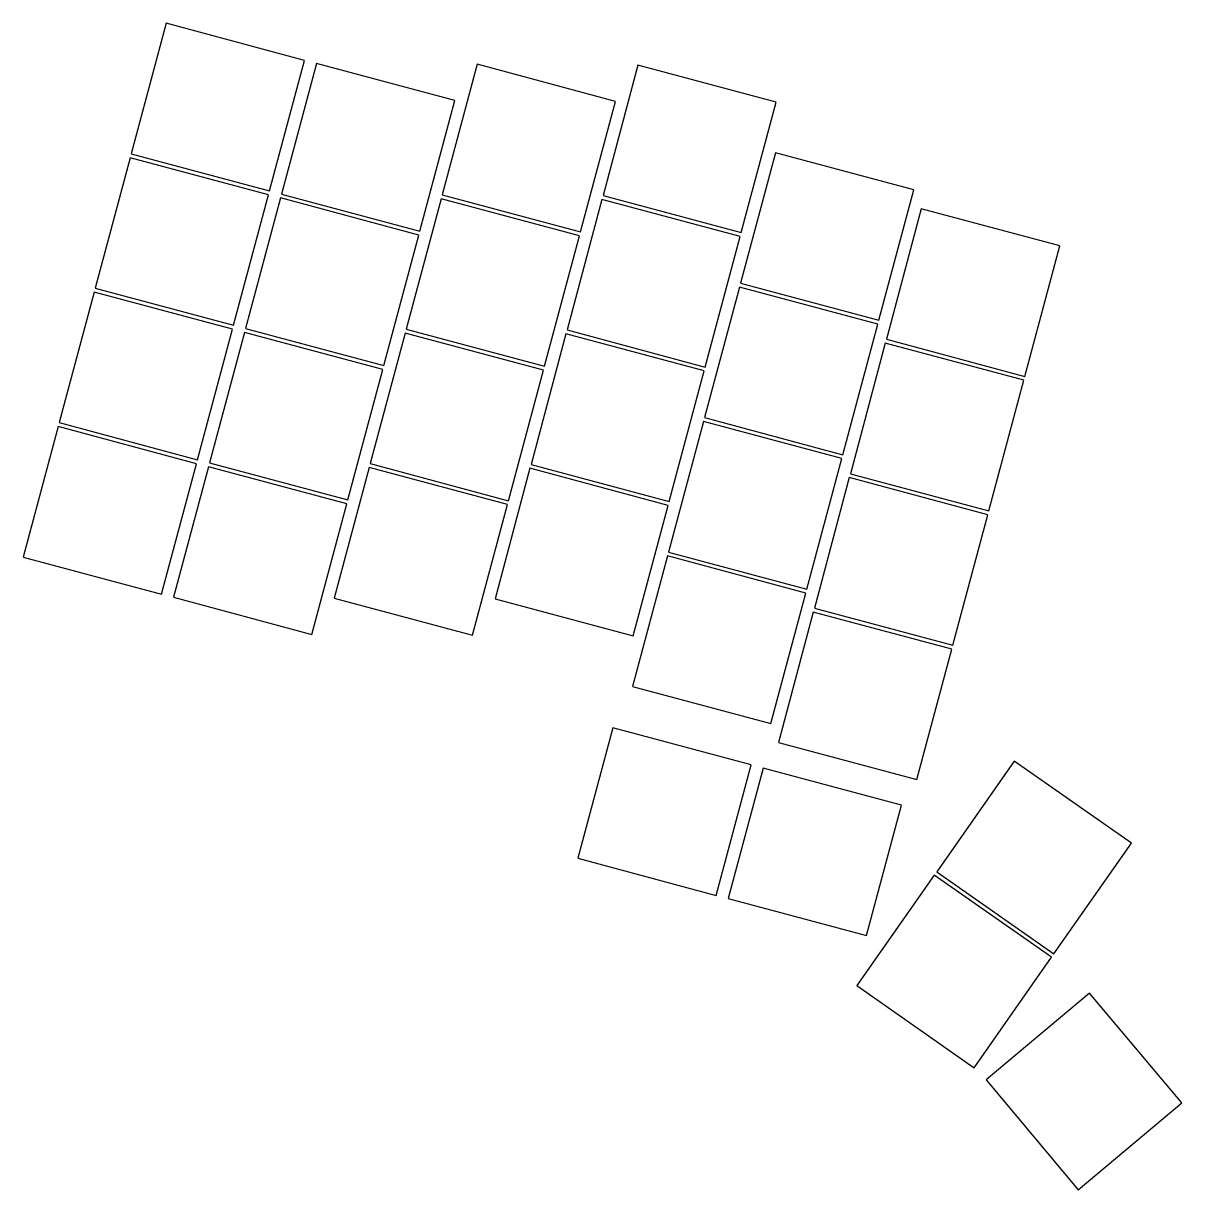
# Model space of a CAD drawing. Header units: millimetres. Extents: x -11 to 131, y -83 to 59.
import ezdxf

# ---------------------------------------------------------------- set-up
doc = ezdxf.new("R2010")
doc.units = ezdxf.units.MM

msp = doc.modelspace()

# ---------------------------------------------------------------- linework, layer by layer
for p, q in [((6.88, 59.5), (2.61, 43.56)), ((23.79, 54.97), (6.88, 59.5)), ((19.52, 39.03), (23.79, 54.97)), ((25.24, 54.58), (20.97, 38.64)), ((42.14, 50.05), (25.24, 54.58)), ((44.88, 54.49), (40.61, 38.55)), ((61.79, 49.96), (44.88, 54.49)), ((64.53, 54.4), (60.26, 38.46)), ((81.43, 49.87), (64.53, 54.4)), ((37.87, 34.11), (42.14, 50.05)), ((57.52, 34.02), (61.79, 49.96)), ((77.16, 33.94), (81.43, 49.87)), ((2.48, 43.08), (-1.79, 27.14)), ((19.39, 38.55), (2.48, 43.08)), ((2.61, 43.56), (19.52, 39.03)), ((81.33, 43.69), (77.06, 27.75)), ((98.23, 39.16), (81.33, 43.69)), ((15.12, 22.61), (19.39, 38.55)), ((20.97, 38.64), (37.87, 34.11)), ((40.61, 38.55), (57.52, 34.02)), ((93.96, 23.22), (98.23, 39.16)), ((20.84, 38.16), (16.57, 22.22)), ((37.74, 33.63), (20.84, 38.16)), ((40.48, 38.07), (36.21, 22.13)), ((57.39, 33.54), (40.48, 38.07)), ((60.13, 37.98), (55.86, 22.04)), ((77.03, 33.45), (60.13, 37.98)), ((60.26, 38.46), (77.16, 33.94)), ((99.16, 36.84), (94.89, 20.9)), ((116.07, 32.31), (99.16, 36.84)), ((33.47, 17.69), (37.74, 33.63)), ((53.12, 17.6), (57.39, 33.54)), ((72.76, 17.51), (77.03, 33.45)), ((111.8, 16.37), (116.07, 32.31)), ((-1.79, 27.14), (15.12, 22.61)), ((76.93, 27.27), (72.66, 11.33)), ((93.83, 22.74), (76.93, 27.27)), ((77.06, 27.75), (93.96, 23.22)), ((-1.92, 26.65), (-6.19, 10.72)), ((14.99, 22.12), (-1.92, 26.65)), ((10.72, 6.19), (14.99, 22.12)), ((16.44, 21.74), (12.17, 5.8)), ((33.34, 17.21), (16.44, 21.74)), ((16.57, 22.22), (33.47, 17.69)), ((36.08, 21.65), (31.81, 5.71)), ((52.99, 17.12), (36.08, 21.65)), ((36.21, 22.13), (53.12, 17.6)), ((55.73, 21.56), (51.46, 5.62)), ((72.63, 17.03), (55.73, 21.56)), ((55.86, 22.04), (72.76, 17.51)), ((89.56, 6.8), (93.83, 22.74)), ((94.76, 20.42), (90.49, 4.48)), ((111.67, 15.89), (94.76, 20.42)), ((94.89, 20.9), (111.8, 16.37)), ((29.07, 1.27), (33.34, 17.21)), ((48.72, 1.18), (52.99, 17.12)), ((68.36, 1.09), (72.63, 17.03)), ((107.4, -0.05), (111.67, 15.89)), ((-6.32, 10.23), (-10.59, -5.7)), ((10.59, 5.7), (-6.32, 10.23)), ((-6.19, 10.72), (10.72, 6.19)), ((72.53, 10.85), (68.26, -5.09)), ((89.43, 6.32), (72.53, 10.85)), ((72.66, 11.33), (89.56, 6.8)), ((6.32, -10.23), (10.59, 5.7)), ((12.17, 5.8), (29.07, 1.27)), ((31.81, 5.71), (48.72, 1.18)), ((85.16, -9.62), (89.43, 6.32)), ((12.04, 5.32), (7.77, -10.62)), ((28.94, 0.79), (12.04, 5.32)), ((31.68, 5.23), (27.41, -10.71)), ((48.59, 0.7), (31.68, 5.23)), ((51.33, 5.14), (47.06, -10.8)), ((68.23, 0.61), (51.33, 5.14)), ((51.46, 5.62), (68.36, 1.09)), ((90.49, 4.48), (107.4, -0.05)), ((90.36, 4), (86.09, -11.94)), ((107.27, -0.53), (90.36, 4)), ((24.67, -15.15), (28.94, 0.79)), ((44.32, -15.24), (48.59, 0.7)), ((63.96, -15.33), (68.23, 0.61)), ((103, -16.47), (107.27, -0.53)), ((68.13, -5.57), (63.86, -21.51)), ((85.03, -10.1), (68.13, -5.57)), ((68.26, -5.09), (85.16, -9.62)), ((-10.59, -5.7), (6.32, -10.23)), ((7.77, -10.62), (24.67, -15.15)), ((27.41, -10.71), (44.32, -15.24)), ((47.06, -10.8), (63.96, -15.33)), ((80.76, -26.04), (85.03, -10.1)), ((85.96, -12.42), (81.69, -28.36)), ((102.87, -16.95), (85.96, -12.42)), ((86.09, -11.94), (103, -16.47)), ((98.6, -32.89), (102.87, -16.95)), ((63.86, -21.51), (80.76, -26.04)), ((61.47, -26.56), (57.2, -42.5)), ((78.37, -31.09), (61.47, -26.56)), ((81.69, -28.36), (98.6, -32.89)), ((74.1, -47.03), (78.37, -31.09)), ((110.5, -30.62), (101.04, -44.14)), ((124.83, -40.66), (110.5, -30.62)), ((79.82, -31.48), (75.55, -47.42)), ((96.73, -36.01), (79.82, -31.48)), ((92.45, -51.95), (96.73, -36.01)), ((115.37, -54.17), (124.83, -40.66)), ((57.2, -42.5), (74.1, -47.03)), ((101.04, -44.14), (115.37, -54.17)), ((100.75, -44.55), (91.28, -58.06)), ((115.08, -54.58), (100.75, -44.55)), ((75.55, -47.42), (92.45, -51.95)), ((105.62, -68.1), (115.08, -54.58)), ((91.28, -58.06), (105.62, -68.1)), ((119.73, -58.97), (107.09, -69.58)), ((130.98, -72.38), (119.73, -58.97)), ((107.09, -69.58), (118.34, -82.99)), ((118.34, -82.99), (130.98, -72.38))]:
    msp.add_line(p, q)

doc.saveas('drawing.dxf')
